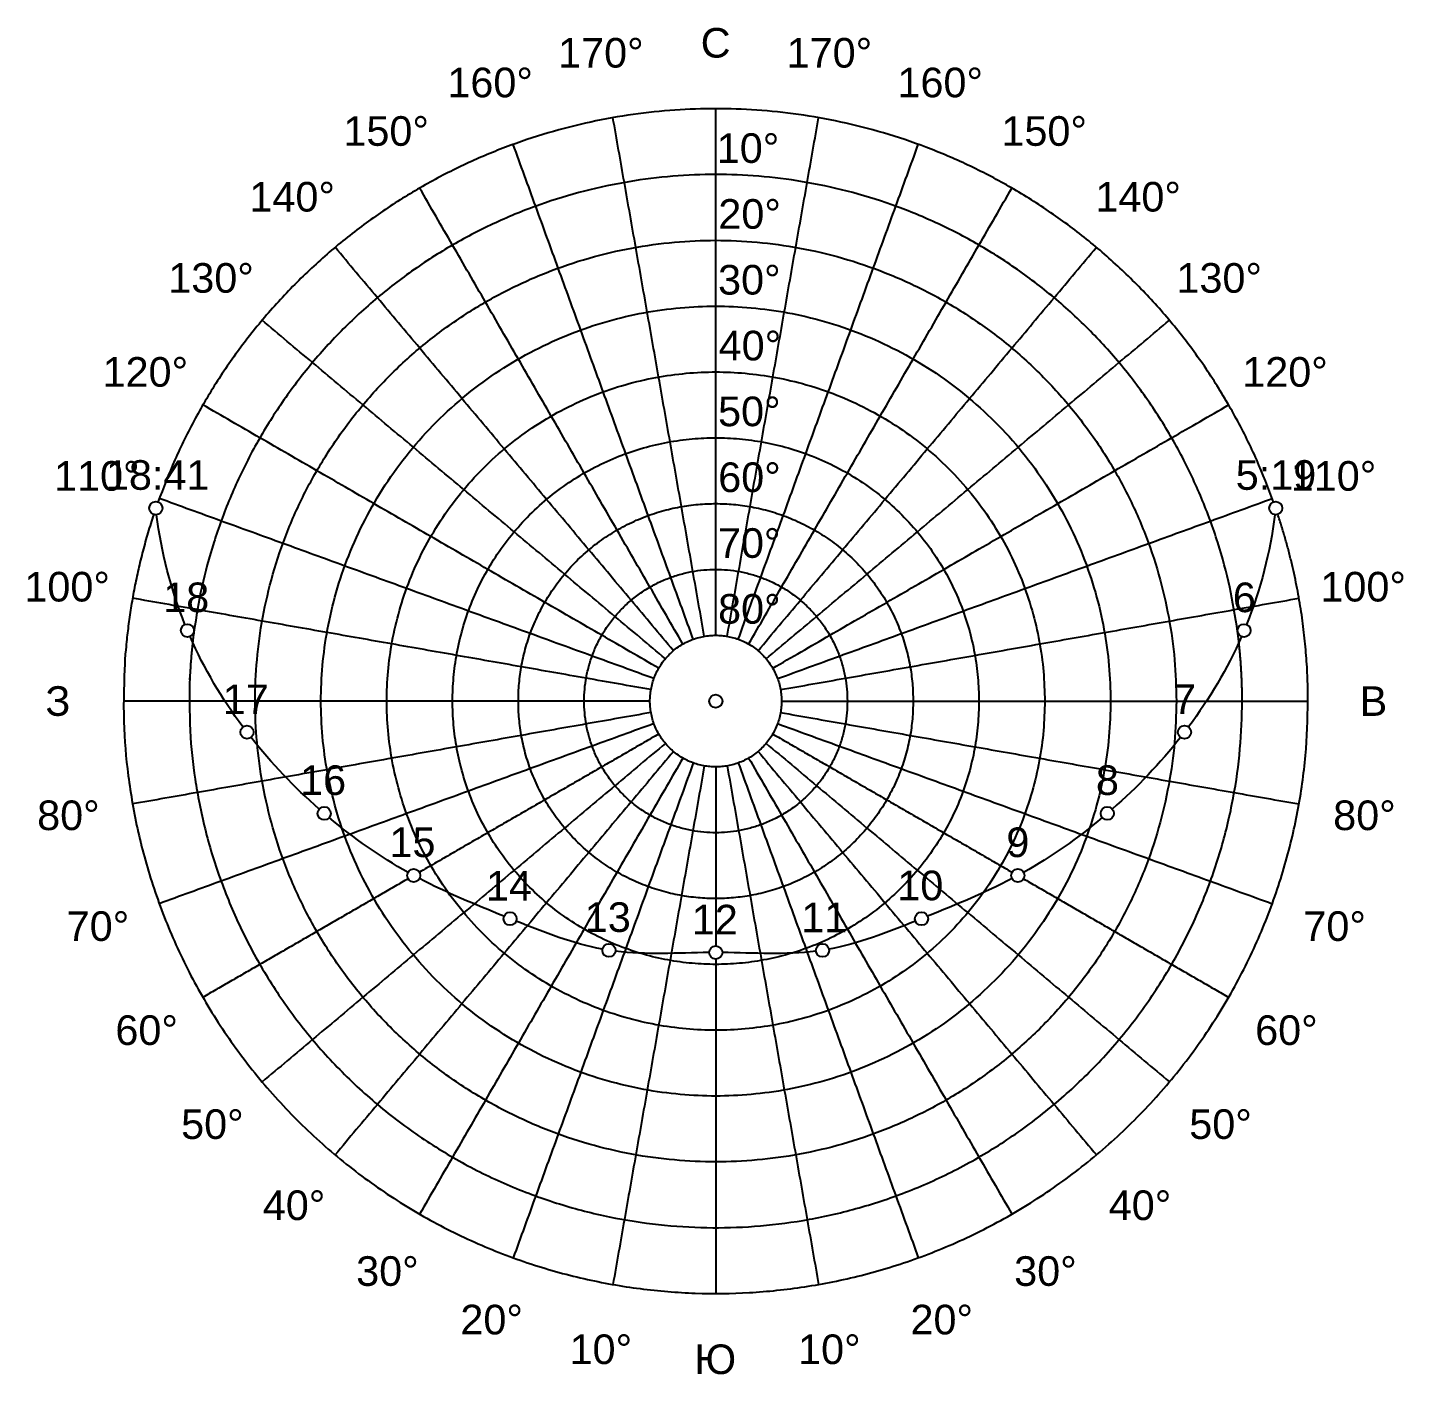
# Model space of a CAD drawing. Header units: metres. Extents: x -116 to 1000, y -497 to 102.
# Drawn here: x -104.6 to 104.5, y -102.3 to 102.3 of the extents above; entities that cross this region are included whole.
import ezdxf

# ---------------------------------------------------------------- set-up
doc = ezdxf.new("R2010")
doc.units = ezdxf.units.M
doc.layers.add('178', color=7, linetype='Continuous', true_color=0x000000)
doc.styles.add('Meters Architectural', font='arial.ttf')

msp = doc.modelspace()

# ---------------------------------------------------------------- linework, layer by layer
at = {"layer": '178'}
for centre in [(-85.1, 29.3), (85.1, 29.3), (-80.29, 10.71), (80.29, 10.71), (0, 0), (-71.24, -4.73), (71.24, -4.73), (-59.5, -17.06), (59.5, -17.06), (-45.9, -26.5), (45.9, -26.5), (-31.26, -33.06), (31.26, -33.06), (-16.23, -37.87), (0, -38.2), (16.23, -37.87)]:
    msp.add_circle(centre, 1, dxfattribs=at)
for points, weights, knots in [([(84.77, 30.24), (63.44, 90), (0, 90), (-63.44, 90), (-84.77, 30.24)], [0.896773722759, 0.773995417372, 1, 0.773995417372, 0.896773722759], [32.285343, 32.285343, 32.285343, 141.371669, 141.371669, 250.457995, 250.457995, 250.457995]), ([(79.3, 10.58), (70.03, 80), (0, 80), (-70.03, 80), (-79.3, 10.58)], [0.951344667866, 0.733882170218, 1, 0.733882170218, 0.951344667866], [11.487786, 11.487786, 11.487786, 125.663706, 125.663706, 239.839626, 239.839626, 239.839626]), ([(70, 0), (70, 70), (0, 70), (-70, 70), (-70, 0), (-70, -70), (0, -70), (70, -70), (70, 0)], [1, 0.707106781187, 1, 0.707106781187, 1, 0.707106781187, 1, 0.707106781187, 1], [0, 0, 0, 109.955743, 109.955743, 219.911486, 219.911486, 329.867229, 329.867229, 439.822972, 439.822972, 439.822972]), ([(60, 0), (60, 60), (0, 60), (-60, 60), (-60, 0), (-60, -60), (0, -60), (60, -60), (60, 0)], [1, 0.707106781187, 1, 0.707106781187, 1, 0.707106781187, 1, 0.707106781187, 1], [0, 0, 0, 94.24778, 94.24778, 188.495559, 188.495559, 282.743339, 282.743339, 376.991118, 376.991118, 376.991118]), ([(50, 0), (50, 50), (0, 50), (-50, 50), (-50, 0), (-50, -50), (0, -50), (50, -50), (50, 0)], [1, 0.707106781187, 1, 0.707106781187, 1, 0.707106781187, 1, 0.707106781187, 1], [0, 0, 0, 78.539816, 78.539816, 157.079633, 157.079633, 235.619449, 235.619449, 314.159265, 314.159265, 314.159265]), ([(40, 0), (40, 40), (0, 40), (-40, 40), (-40, 0), (-40, -40), (0, -40), (40, -40), (40, 0)], [1, 0.707106781187, 1, 0.707106781187, 1, 0.707106781187, 1, 0.707106781187, 1], [0, 0, 0, 62.831853, 62.831853, 125.663706, 125.663706, 188.495559, 188.495559, 251.327412, 251.327412, 251.327412]), ([(30, 0), (30, 30), (0, 30), (-30, 30), (-30, 0), (-30, -30), (0, -30), (30, -30), (30, 0)], [1, 0.707106781187, 1, 0.707106781187, 1, 0.707106781187, 1, 0.707106781187, 1], [0, 0, 0, 47.12389, 47.12389, 94.24778, 94.24778, 141.371669, 141.371669, 188.495559, 188.495559, 188.495559]), ([(-85.42, 28.35), (-90, 14.55), (-90, 0), (-90, -90), (0, -90), (90, -90), (90, 0)], [0.901386430599, 0.937249188137, 1, 0.707106781187, 1, 0.707106781187, 1], [252.455212, 252.455212, 252.455212, 282.743339, 282.743339, 424.115008, 424.115008, 565.486678, 565.486678, 565.486678]), ([(20, 0), (20, 20), (0, 20), (-20, 20), (-20, 0), (-20, -20), (0, -20), (20, -20), (20, 0)], [1, 0.707106781187, 1, 0.707106781187, 1, 0.707106781187, 1, 0.707106781187, 1], [0, 0, 0, 31.415927, 31.415927, 62.831853, 62.831853, 94.24778, 94.24778, 125.663706, 125.663706, 125.663706]), ([(-79.3, 10.58), (-80, 5.31), (-80, 0), (-80, -80), (0, -80), (80, -80), (80, 0)], [0.951344667866, 0.973224610968, 1, 0.707106781187, 1, 0.707106781187, 1], [239.839626, 239.839626, 239.839626, 251.327412, 251.327412, 376.991118, 376.991118, 502.654825, 502.654825, 502.654825]), ([(10, 0), (10, 10), (0, 10), (-10, 10), (-10, 0), (-10, -10), (0, -10), (10, -10), (10, 0)], [1, 0.707106781187, 1, 0.707106781187, 1, 0.707106781187, 1, 0.707106781187, 1], [0, 0, 0, 15.707963, 15.707963, 31.415927, 31.415927, 47.12389, 47.12389, 62.831853, 62.831853, 62.831853])]:
    msp.add_rational_spline(points, weights, degree=2, knots=knots, dxfattribs=at)
for points, degree in [([(0, 10), (0, 50), (0, 90)], 2), ([(-1.74, 9.85), (-8.68, 49.24), (-15.63, 88.63)], 2), ([(1.74, 9.85), (8.68, 49.24), (15.63, 88.63)], 2), ([(-3.42, 9.4), (-17.1, 46.98), (-30.78, 84.57)], 2), ([(3.42, 9.4), (17.1, 46.98), (30.78, 84.57)], 2), ([(-5, 8.66), (-25, 43.3), (-45, 77.94)], 2), ([(5, 8.66), (25, 43.3), (45, 77.94)], 2), ([(-6.43, 7.66), (-32.14, 38.3), (-57.85, 68.94)], 2), ([(6.43, 7.66), (32.14, 38.3), (57.85, 68.94)], 2), ([(-7.66, 6.43), (-38.3, 32.14), (-68.94, 57.85)], 2), ([(7.66, 6.43), (38.3, 32.14), (68.94, 57.85)], 2), ([(-8.66, 5), (-43.3, 25), (-77.94, 45)], 2), ([(8.66, 5), (43.3, 25), (77.94, 45)], 2), ([(-9.4, 3.42), (-46.98, 17.1), (-84.57, 30.78)], 2), ([(9.4, 3.42), (46.98, 17.1), (84.57, 30.78)], 2), ([(-80.67, 11.64), (-82.81, 16.98), (-84.24, 22.62), (-84.97, 28.31)], 3), ([(84.97, 28.31), (84.24, 22.62), (82.81, 16.98), (80.67, 11.64)], 3), ([(-9.85, 1.74), (-49.24, 8.68), (-88.63, 15.63)], 2), ([(9.85, 1.74), (49.24, 8.68), (88.63, 15.63)], 2), ([(-71.85, -3.93), (-75.02, 0.32), (-77.76, 4.92), (-79.89, 9.79)], 3), ([(79.89, 9.79), (77.76, 4.92), (75.02, 0.32), (71.85, -3.93)], 3), ([(-10, 0), (-50, 0), (-90, 0)], 2), ([(10, 0), (50, 0), (90, 0)], 2), ([(-9.85, -1.74), (-49.24, -8.68), (-88.63, -15.63)], 2), ([(9.85, -1.74), (49.24, -8.68), (88.63, -15.63)], 2), ([(-9.4, -3.42), (-46.98, -17.1), (-84.57, -30.78)], 2), ([(9.4, -3.42), (46.98, -17.1), (84.57, -30.78)], 2), ([(-60.26, -16.41), (-64.04, -13.1), (-67.52, -9.46), (-70.63, -5.52)], 3), ([(-8.66, -5), (-26.85, -15.5), (-45.03, -26)], 2), ([(8.66, -5), (26.85, -15.5), (45.03, -26)], 2), ([(70.63, -5.52), (67.52, -9.46), (64.04, -13.1), (60.26, -16.41)], 3), ([(-7.66, -6.43), (-38.3, -32.14), (-68.94, -57.85)], 2), ([(-6.43, -7.66), (-32.14, -38.3), (-57.85, -68.94)], 2), ([(6.43, -7.66), (32.14, -38.3), (57.85, -68.94)], 2), ([(7.66, -6.43), (38.3, -32.14), (68.94, -57.85)], 2), ([(-5, -8.66), (-25, -43.3), (-45, -77.94)], 2), ([(-3.42, -9.4), (-17.1, -46.98), (-30.78, -84.57)], 2), ([(-1.74, -9.85), (-8.68, -49.24), (-15.63, -88.63)], 2), ([(0, -10), (0, -23.6), (0, -37.2)], 2), ([(1.74, -9.85), (8.68, -49.24), (15.63, -88.63)], 2), ([(3.42, -9.4), (17.1, -46.98), (30.78, -84.57)], 2), ([(5, -8.66), (25, -43.3), (45, -77.94)], 2), ([(-46.77, -26.02), (-51, -23.65), (-55, -20.83), (-58.74, -17.71)], 3), ([(58.74, -17.71), (55, -20.83), (51, -23.65), (46.77, -26.02)], 3), ([(-46.77, -27), (-62.35, -36), (-77.94, -45)], 2), ([(-32.19, -32.68), (-36.56, -30.91), (-40.89, -29.14), (-45.02, -26.97)], 3), ([(45.02, -26.97), (40.89, -29.14), (36.56, -30.91), (32.19, -32.68)], 3), ([(46.77, -27), (62.35, -36), (77.94, -45)], 2), ([(-17.22, -37.7), (-21.69, -36.87), (-26.03, -35.17), (-30.34, -33.43)], 3), ([(30.34, -33.43), (26.03, -35.17), (21.69, -36.87), (17.22, -37.7)], 3), ([(-1, -38.2), (-5.8, -38.25), (-10.58, -38.59), (-15.24, -38.01)], 3), ([(0, -39.2), (0, -64.6), (0, -90)], 2), ([(15.24, -38.01), (10.58, -38.59), (5.8, -38.25), (1, -38.2)], 3)]:
    msp.add_open_spline(points, degree=degree, dxfattribs=at)
for points, weights in [([(90, 0), (90, 14.55), (85.42, 28.35)], [1, 0.937249188137, 0.901386430599]), ([(80, 0), (80, 5.31), (79.3, 10.58)], [1, 0.973224610968, 0.951344667866])]:
    msp.add_rational_spline(points, weights, degree=2, dxfattribs=at)

# ---------------------------------------------------------------- texts
at = {"layer": '178', "char_height": 4.5, "attachment_point": 1, "style": 'Meters Architectural'}
for s, insert, width in [('170°', (-23.96, 100.74), 34.0435), ('С', (-2.29, 102.26), 17.5598), ('170°', (10.77, 100.74), 34.0435), ('160°', (-40.79, 96.23), 34.0435), ('160°', (27.61, 96.23), 34.0435), ('150°', (-56.59, 88.86), 34.0435), ('150°', (43.41, 88.86), 34.0435), ('10°', (0.15, 86.26), 27.0978), ('140°', (-70.87, 78.87), 34.0435), ('140°', (57.69, 78.87), 34.0435), ('20°', (0.39, 76.26), 27.0978), ('130°', (-83.2, 66.54), 34.0435), ('30°', (0.35, 66.26), 27.0978), ('130°', (70.01, 66.54), 34.0435), ('40°', (0.44, 56.26), 27.0978), ('120°', (-93.19, 52.26), 34.0435), ('120°', (80.01, 52.26), 34.0435), ('50°', (0.35, 46.26), 27.0978), ('110°', (-100.56, 36.46), 34.0435), ('18:41', (-92.68, 36.6), 38.0054), ('60°', (0.37, 36.26), 27.0978), ('5:19', (79.02, 36.6), 32.8207), ('110°', (87.38, 36.46), 34.0435), ('70°', (0.33, 26.26), 27.0978), ('100°', (-105.07, 19.63), 34.0435), ('100°', (91.89, 19.63), 34.0435), ('18', (-83.97, 18.01), 22.4022), ('6', (78.58, 18.01), 15.4076), ('80°', (0.35, 16.26), 27.0978), ('З', (-101.88, 2.26), 16.0924), ('17', (-74.91, 2.52), 22.3533), ('7', (69.49, 2.55), 15.4076), ('В', (97.85, 2.25), 16.7283), ('16', (-63.17, -9.76), 22.3533), ('8', (57.77, -9.76), 15.4565), ('80°', (-103.13, -15.1), 27.0978), ('80°', (93.83, -15.1), 27.0978), ('15', (-49.59, -19.2), 22.4511), ('9', (44.16, -19.2), 15.4565), ('14', (-34.92, -25.81), 22.3043), ('10', (27.59, -25.76), 22.3533), ('13', (-19.9, -30.57), 22.3533), ('12', (-3.64, -30.95), 22.2554), ('11', (12.99, -30.62), 20.6413), ('70°', (-98.64, -31.94), 27.0978), ('70°', (89.3, -31.94), 27.0978), ('60°', (-91.24, -47.74), 27.0978), ('60°', (81.97, -47.74), 27.0978), ('50°', (-81.25, -62.02), 27.0978), ('50°', (71.96, -62.02), 27.0978), ('40°', (-68.84, -74.34), 27.0978), ('40°', (59.72, -74.34), 27.0978), ('30°', (-54.65, -84.34), 27.0978), ('30°', (45.35, -84.34), 27.0978), ('20°', (-38.81, -91.71), 27.0978), ('20°', (29.59, -91.71), 27.0978), ('10°', (-22.22, -96.22), 27.0978), ('10°', (12.51, -96.22), 27.0978), ('Ю', (-3.25, -97.74), 21.0326)]:
    msp.add_mtext(s, dxfattribs=dict(at, insert=insert, width=width))

doc.saveas('drawing.dxf')
